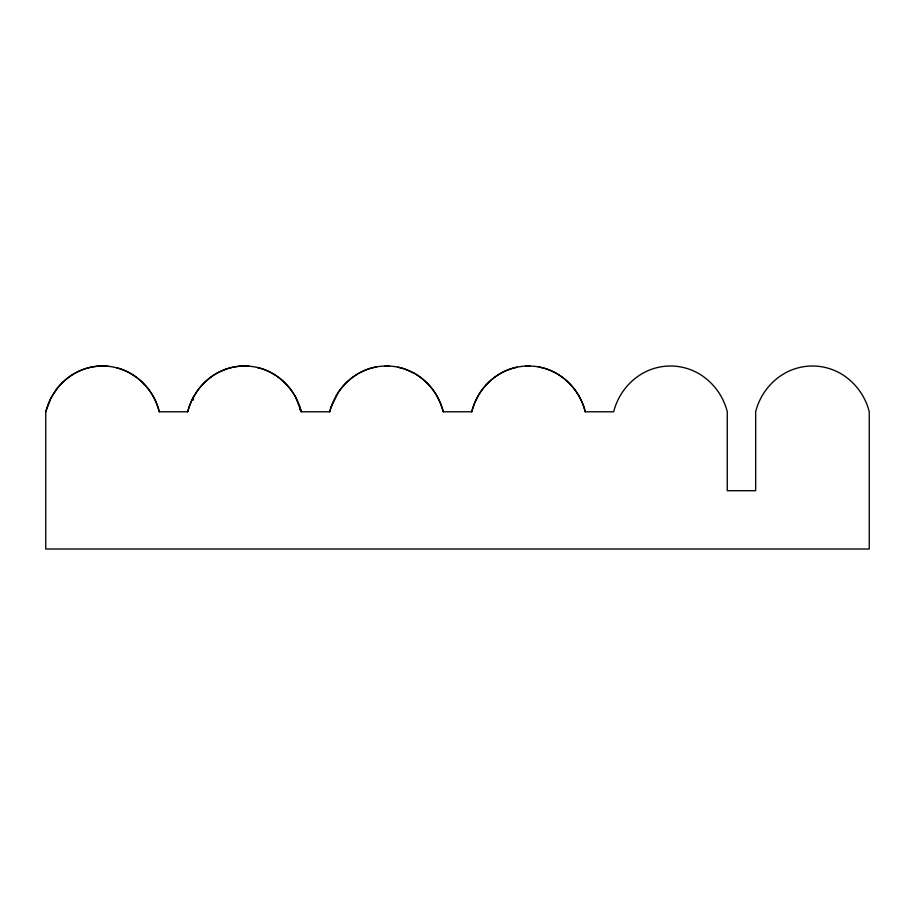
<?xml version="1.0" encoding="UTF-8"?>
<svg xmlns="http://www.w3.org/2000/svg" width="915" height="915" viewBox="0 0 915 915"><rect width="100%" height="100%" fill="white"/><g stroke="black" fill="none" stroke-linecap="round" stroke-linejoin="round"><path stroke-width="1.37" d="M579.058 396.195L581.025 399.981A63.341 63.341 0 0 1 585.28 411.784L613.679 411.784C618.46 392.409 633.066 375.596 652.052 369.1A56.307 56.307 0 0 1 688.892 369.1C707.89 375.596 722.495 392.409 727.265 411.784L727.265 490.703L755.664 490.703L755.664 411.784C760.434 392.409 775.039 375.596 794.037 369.1A56.307 56.307 0 0 1 830.877 369.1C849.863 375.596 864.481 392.409 869.25 411.784L869.25 549L45.75 549L45.75 411.784L50.863 398.265L57.107 388.52A60.184 60.184 0 0 1 65.628 379.656L69.883 376.385A58.034 58.034 0 0 1 78.404 371.433L82.67 369.626A56.696 56.696 0 0 1 91.191 367.155L95.446 366.446A56.135 56.135 0 0 1 103.967 366.023L108.222 366.286M116.743 367.819C137.616 373.16 154.292 390.957 159.336 411.784L187.735 411.784C192.287 393.416 205.601 377.312 223.226 370.186A56.799 56.799 0 0 1 231.747 367.475L236.013 366.652A56.158 56.158 0 0 1 244.522 366L248.789 366.16M257.309 367.475L261.564 368.642A57.188 57.188 0 0 1 270.085 372.131L274.34 374.51A58.892 58.892 0 0 1 282.861 380.903L287.127 385.146A61.419 61.419 0 0 1 295.637 397.19L301.321 411.784L329.72 411.784L331.047 407.244M397.865 367.155L402.131 368.219A57.05 57.05 0 0 1 410.641 371.433L414.907 373.663A58.663 58.663 0 0 1 423.428 379.668L427.682 383.637A61.099 61.099 0 0 1 436.203 394.708L440.458 403.172A63.501 63.501 0 0 1 443.306 411.784L471.694 411.784L474.725 402.714L478.797 394.708A61.099 61.099 0 0 1 487.318 383.637L491.572 379.668A58.663 58.663 0 0 1 500.093 373.663L504.359 371.433A57.05 57.05 0 0 1 512.869 368.219L517.135 367.167M331.047 407.244L338.23 392.455A60.779 60.779 0 0 1 346.751 382.218L351.017 378.501A58.446 58.446 0 0 1 359.526 372.874L363.793 370.781A56.924 56.924 0 0 1 372.313 367.819L376.568 366.892M187.735 411.784A63.181 63.181 0 0 1 193.408 397.19L196.599 391.952M335.954 396.195L333.975 399.981A63.341 63.341 0 0 0 329.72 411.784M336.079 395.955C343.136 383.602 354.608 373.778 368.093 369.1A56.307 56.307 0 0 1 404.933 369.1L413.969 373.137M196.725 391.746L197.674 390.408A60.482 60.482 0 0 1 206.195 380.903L210.45 377.403A58.228 58.228 0 0 1 218.971 372.131L226.108 369.1M525.656 366.069L529.911 366.023M385.089 366.023L389.344 366.069M538.432 366.892L542.687 367.819A56.924 56.924 0 0 1 551.207 370.781L555.474 372.874A58.446 58.446 0 0 1 563.983 378.501L566.122 380.274M413.969 373.137C425.738 379.679 435.048 390.328 440.275 402.714M566.385 380.514L568.249 382.23A60.779 60.779 0 0 1 576.759 392.455L578.921 395.955M583.953 407.244C578.211 389.801 564.372 375.093 546.918 369.1A56.307 56.307 0 0 0 510.067 369.1C494.009 374.635 480.935 387.525 474.542 403.172A63.501 63.501 0 0 0 471.694 411.784M440.275 402.714L443.306 411.784M300.658 409.36C295.316 391.025 281.145 375.31 262.948 369.1A56.307 56.307 0 0 0 226.108 369.1M583.953 407.244L585.291 411.784M300.749 409.657L301.321 411.784M159.336 411.773L156.191 402.44A112.82 26.741 90 0 0 155.081 399.981A61.763 61.763 0 0 0 146.56 386.771L142.294 382.23A59.12 59.12 0 0 0 133.784 375.413L129.518 372.874A57.336 57.336 0 0 0 120.997 369.111A56.307 56.307 0 0 0 84.123 369.1C71.107 373.629 59.944 382.928 52.853 394.708A63.032 63.032 0 0 0 45.761 411.784M299.903 406.969L299.903 409.806M193.408 397.19L193.408 400.027"/></g></svg>
